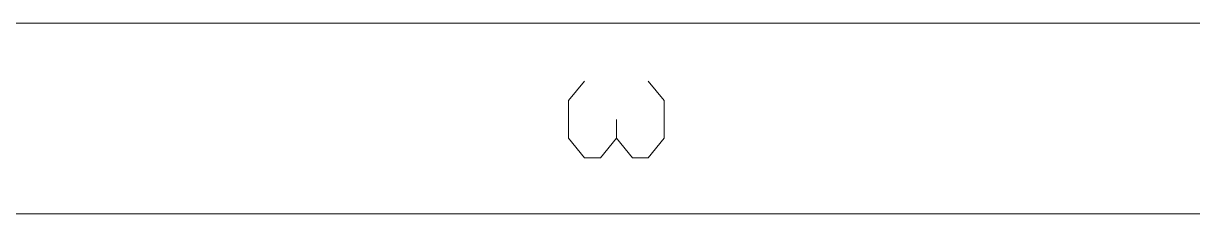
# Model space of a CAD drawing. Header units: millimetres. Extents: x 0 to 204, y 0 to 288.
# Drawn here: x 98.74 to 140.64, y 281.09 to 287.93 of the extents above; entities that cross this region are included whole.
import ezdxf

# ---------------------------------------------------------------- set-up
doc = ezdxf.new("R2010")
doc.units = ezdxf.units.MM

msp = doc.modelspace()

# ---------------------------------------------------------------- linework, layer by layer
at = {"color": 0, "lineweight": 0}
for points in [[(0, 287.930167), (203.581, 287.930167)], [(0, 287.930167), (203.581, 287.930167)], [(119.993833, 283.802667), (119.422333, 283.104167), (118.850833, 283.104167), (118.279333, 283.802667), (118.279333, 285.157333), (118.850833, 285.855833)], [(121.136833, 285.855833), (121.708333, 285.157333), (121.708333, 283.802667), (121.136833, 283.104167), (120.565333, 283.104167), (119.993833, 283.802667), (119.993833, 284.48)], [(6.836833, 281.093333), (196.744167, 281.093333)]]:
    msp.add_lwpolyline(points, dxfattribs=at)

doc.saveas('drawing.dxf')
